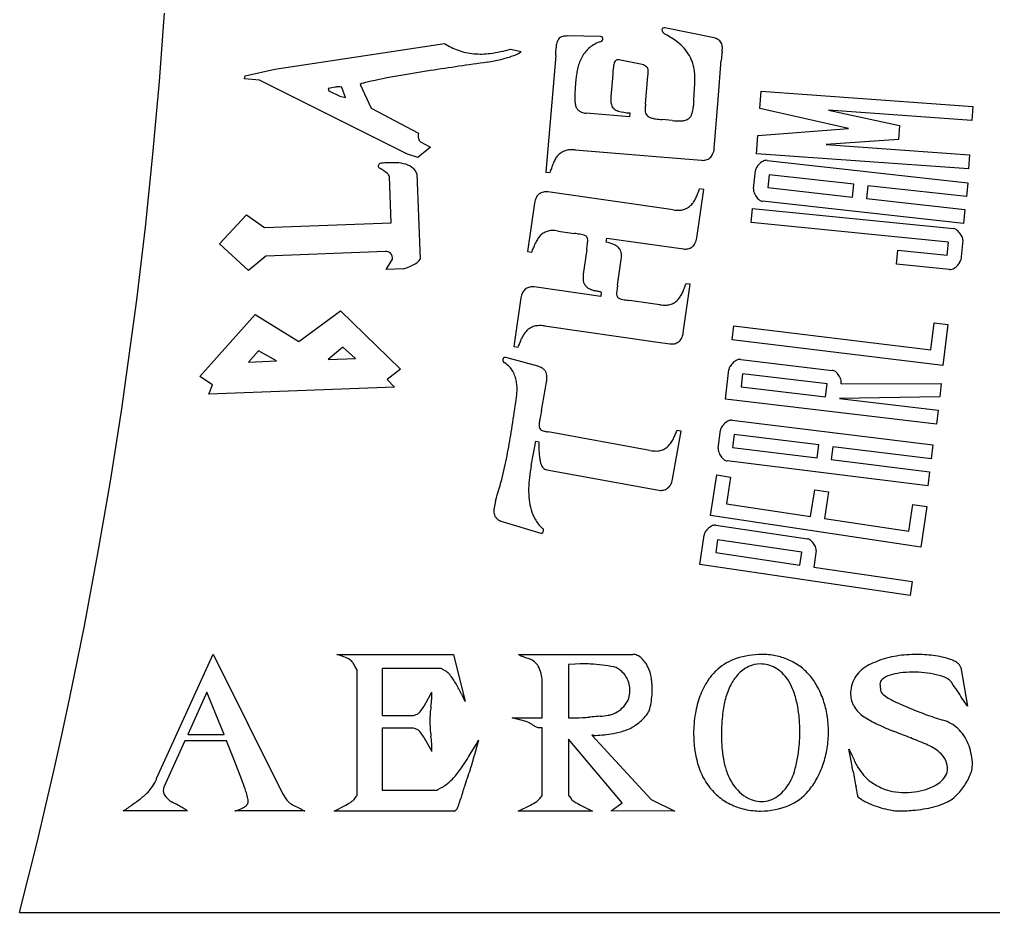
# Model space of a CAD drawing. Extents: x 7.4 to 31.4, y 13.7 to 28.6.
# Drawn here: x 7.425 to 12.187, y 13.698 to 18.062 of the extents above; entities that cross this region are included whole.
import ezdxf

# ---------------------------------------------------------------- set-up
doc = ezdxf.new("R2010")
doc.units = 0
doc.header["$MEASUREMENT"] = 0
doc.layers.add('APS_GEOMETRY', color=7, linetype='Continuous')

msp = doc.modelspace()

# ---------------------------------------------------------------- linework, layer by layer
at = {"layer": 'APS_GEOMETRY'}
for p, q in [((10.821653, 17.973241), (10.580744, 18.021342)), ((10.265313, 17.979392), (10.103464, 17.981913)), ((8.674457, 17.819072), (9.503906, 17.945818)), ((9.826243, 17.917932), (9.878588, 17.906147)), ((10.046791, 17.886719), (9.999295, 17.316766)), ((10.469617, 17.842954), (10.362827, 17.86282)), ((10.840308, 17.670718), (10.856443, 17.864332)), ((8.528438, 17.787324), (8.674457, 17.819072)), ((10.327835, 17.823088), (10.326599, 17.808265)), ((8.525197, 17.772929), (8.528438, 17.787324)), ((8.597925, 17.766179), (8.525197, 17.772929)), ((9.32286, 17.404284), (8.597925, 17.766179)), ((10.325314, 17.792836), (10.316238, 17.683928)), ((10.326599, 17.808265), (10.325314, 17.792836)), ((10.486357, 17.649037), (10.497853, 17.786987)), ((8.935065, 17.724649), (8.937582, 17.714457)), ((8.937582, 17.714457), (8.991267, 17.687246)), ((9.019402, 17.680912), (9.000842, 17.729777)), ((9.090946, 17.745239), (9.144454, 17.628695)), ((8.991267, 17.687246), (9.019402, 17.680912)), ((10.821653, 17.432229), (10.841518, 17.670617)), ((10.841518, 17.670617), (10.840308, 17.670718)), ((11.044334, 17.626529), (11.050465, 17.711495)), ((11.050465, 17.711495), (12.086473, 17.636739)), ((9.144454, 17.628695), (9.37545, 17.506566)), ((10.719425, 17.638449), (10.718896, 17.632096)), ((10.719803, 17.642987), (10.719425, 17.638449)), ((10.720182, 17.647524), (10.719803, 17.642987)), ((10.720509, 17.651457), (10.720182, 17.647524)), ((10.720862, 17.655693), (10.720509, 17.651457)), ((10.721316, 17.661138), (10.720862, 17.655693)), ((11.4776, 17.52879), (11.044334, 17.626529)), ((12.086473, 17.636739), (12.081531, 17.568253)), ((10.406793, 17.586213), (10.195027, 17.60386)), ((10.408407, 17.605575), (10.406793, 17.586213)), ((10.407197, 17.605675), (10.408407, 17.605575)), ((10.616139, 17.568768), (10.566525, 17.572902)), ((10.709429, 17.595264), (10.706694, 17.588028)), ((10.711383, 17.600432), (10.709429, 17.595264)), ((12.081531, 17.568253), (11.380482, 17.618839)), ((11.380482, 17.618839), (11.72679, 17.543783)), ((11.034857, 17.4952), (11.4776, 17.52879)), ((11.72679, 17.543783), (11.721938, 17.476542)), ((11.028451, 17.406421), (11.034857, 17.4952)), ((11.721938, 17.476542), (11.368351, 17.450717)), ((9.435132, 17.438818), (9.37352, 17.388066)), ((9.385881, 17.464343), (9.435132, 17.438818)), ((11.368351, 17.450717), (12.069401, 17.40015)), ((9.37352, 17.388066), (9.32286, 17.404284)), ((10.142388, 17.425473), (10.55745, 17.390884)), ((10.55745, 17.390884), (10.759535, 17.374044)), ((12.064459, 17.331664), (11.028451, 17.406421)), ((12.069401, 17.40015), (12.064459, 17.331664)), ((11.080424, 17.373943), (12.061886, 17.264773)), ((9.242371, 17.068283), (9.233938, 17.294148)), ((9.368302, 17.308561), (9.383893, 16.891012)), ((9.999295, 17.316766), (10.019867, 17.315052)), ((11.013542, 17.235671), (11.023341, 17.323767)), ((11.090204, 17.303768), (11.083165, 17.240488)), ((11.504627, 17.257671), (11.090204, 17.303768)), ((11.083165, 17.240488), (11.497588, 17.19439)), ((11.497588, 17.19439), (11.504627, 17.257671)), ((11.57287, 17.25008), (11.565831, 17.1868)), ((12.054295, 17.19653), (11.57287, 17.25008)), ((12.061886, 17.264773), (12.054295, 17.19653)), ((10.621434, 17.132025), (10.008372, 17.219606)), ((10.736834, 16.995332), (10.770664, 17.232142)), ((10.770664, 17.232142), (10.750228, 17.235061)), ((9.942945, 17.165169), (9.909115, 16.928359)), ((12.039666, 17.065006), (11.058203, 17.174177)), ((11.565831, 17.1868), (12.047257, 17.133249)), ((8.403223, 16.965808), (8.534843, 17.107638)), ((8.534843, 17.107638), (8.623754, 17.045185)), ((11.001667, 17.06961), (11.008471, 17.137936)), ((11.008471, 17.137936), (11.991126, 17.040074)), ((12.047257, 17.133249), (12.039666, 17.065006)), ((8.623754, 17.045185), (9.242371, 17.068283)), ((11.966929, 16.97348), (11.001667, 17.06961)), ((10.058345, 17.028475), (10.138884, 17.016969)), ((8.545003, 16.835527), (8.403223, 16.965808)), ((10.293437, 16.974038), (10.297559, 16.994301)), ((10.29464, 16.973866), (10.293437, 16.974038)), ((10.297559, 16.994301), (10.671406, 16.940895)), ((11.960619, 16.910123), (11.966929, 16.97348)), ((12.036987, 16.984068), (12.027214, 16.885927)), ((8.62896, 16.905778), (8.545003, 16.835527)), ((9.214065, 16.927625), (8.62896, 16.905778)), ((9.909115, 16.928359), (9.92955, 16.925439)), ((10.198817, 16.93849), (10.181472, 16.81708)), ((11.71281, 16.865799), (11.719614, 16.934125)), ((11.719614, 16.934125), (11.960619, 16.910123)), ((9.217293, 16.841166), (9.249003, 16.890673)), ((10.349248, 16.763673), (10.36728, 16.889892)), ((11.971207, 16.840065), (11.71281, 16.865799)), ((9.303752, 16.844394), (9.217293, 16.841166)), ((10.670548, 16.531328), (10.704378, 16.768138)), ((10.704378, 16.768138), (10.683942, 16.771058)), ((10.266648, 16.709236), (9.942086, 16.755602)), ((10.269568, 16.729672), (10.266648, 16.709236)), ((9.876659, 16.701165), (9.842829, 16.464355)), ((10.555148, 16.668022), (10.407292, 16.689144)), ((8.306332, 16.316794), (8.577535, 16.620888)), ((8.577535, 16.620888), (8.79123, 16.487924)), ((8.79123, 16.487924), (8.995034, 16.637819)), ((8.995034, 16.637819), (9.287539, 16.353431)), ((11.880298, 16.448168), (11.896256, 16.579537)), ((11.896256, 16.579537), (11.96442, 16.571256)), ((9.992058, 16.564471), (10.535399, 16.486851)), ((10.909059, 16.496986), (10.91734, 16.565149)), ((10.91734, 16.565149), (11.880298, 16.448168)), ((11.96442, 16.571256), (11.94018, 16.371724)), ((10.535399, 16.486851), (10.60512, 16.476891)), ((11.94018, 16.371724), (10.909059, 16.496986)), ((8.594245, 16.442984), (8.54531, 16.387464)), ((8.681985, 16.39391), (8.594245, 16.442984)), ((9.006332, 16.461055), (8.93409, 16.400638)), ((9.068134, 16.405643), (9.006332, 16.461055)), ((9.842829, 16.464355), (9.863264, 16.461436)), ((8.54531, 16.387464), (8.681985, 16.39391)), ((8.93409, 16.400638), (9.068134, 16.405643)), ((9.959223, 16.36804), (9.802717, 16.410072)), ((10.951243, 16.400961), (11.398745, 16.347479)), ((9.287539, 16.353431), (9.222319, 16.302672)), ((10.876567, 16.207457), (10.893752, 16.351253)), ((8.369569, 16.276873), (8.306332, 16.316794)), ((9.222319, 16.302672), (9.257951, 16.265076)), ((9.998648, 16.272627), (10.002015, 16.291145)), ((10.96045, 16.330708), (10.952894, 16.267488)), ((11.373243, 16.281374), (10.96045, 16.330708)), ((8.351139, 16.231217), (8.369569, 16.276873)), ((9.257951, 16.265076), (8.351139, 16.231217)), ((9.9766, 16.151365), (9.995064, 16.252915)), ((9.995064, 16.252915), (9.998648, 16.272627)), ((10.952894, 16.267488), (11.365687, 16.218153)), ((11.365687, 16.218153), (11.373243, 16.281374)), ((11.442459, 16.281903), (11.931779, 16.283754)), ((11.931779, 16.283754), (11.924017, 16.21881)), ((11.907929, 16.084195), (10.876567, 16.207457)), ((11.924017, 16.21881), (11.433859, 16.209456)), ((11.433859, 16.209456), (11.916077, 16.152374)), ((11.916077, 16.152374), (11.907929, 16.084195)), ((10.910172, 16.10402), (11.890257, 15.9831)), ((10.617719, 15.815112), (10.660511, 16.050468)), ((10.660511, 16.050468), (10.640201, 16.05416)), ((10.841639, 15.966559), (10.852492, 16.054531)), ((9.938275, 15.941424), (9.949231, 16.000833)), ((9.949231, 16.000833), (9.964762, 15.99801)), ((10.50759, 15.956086), (10.010595, 16.046449)), ((10.919111, 16.033733), (10.911315, 15.970541)), ((11.332952, 15.982674), (10.919111, 16.033733)), ((10.911315, 15.970541), (11.325156, 15.919483)), ((11.325156, 15.919483), (11.332952, 15.982674)), ((11.4011, 15.974266), (11.393303, 15.911075)), ((11.881849, 15.914953), (11.4011, 15.974266)), ((11.890257, 15.9831), (11.881849, 15.914953)), ((9.927129, 15.882667), (9.938275, 15.941424)), ((11.393303, 15.911075), (11.874053, 15.851761)), ((10.004078, 15.861271), (10.55125, 15.761785)), ((11.865645, 15.783614), (10.88556, 15.904534)), ((10.803998, 15.637461), (10.833855, 15.836229)), ((10.833855, 15.836229), (10.901757, 15.82603)), ((10.901757, 15.82603), (10.8821, 15.695164)), ((11.874053, 15.851761), (11.865645, 15.783614)), ((11.293218, 15.63341), (11.312875, 15.764277)), ((11.312875, 15.764277), (11.380778, 15.754077)), ((11.380778, 15.754077), (11.36112, 15.623211)), ((9.748575, 15.691433), (9.745589, 15.675006)), ((9.751888, 15.709653), (9.748575, 15.691433)), ((10.8821, 15.695164), (11.293218, 15.63341)), ((11.773473, 15.561272), (11.793131, 15.692139)), ((11.793131, 15.692139), (11.861033, 15.681939)), ((11.861033, 15.681939), (11.831176, 15.48317)), ((11.831176, 15.48317), (10.803998, 15.637461)), ((11.36112, 15.623211), (11.773473, 15.561272)), ((9.789901, 15.606474), (9.973776, 15.552061)), ((10.830168, 15.590225), (11.27705, 15.524421)), ((10.751365, 15.398662), (10.772463, 15.541936)), ((10.838576, 15.519582), (10.8293, 15.456591)), ((11.249871, 15.459018), (10.838576, 15.519582)), ((10.8293, 15.456591), (11.240595, 15.396027)), ((11.240595, 15.396027), (11.249871, 15.459018)), ((11.320349, 15.466307), (11.308527, 15.386024)), ((11.778986, 15.247344), (10.751365, 15.398662)), ((11.308527, 15.386024), (11.788989, 15.315276)), ((11.788989, 15.315276), (11.778986, 15.247344)), ((8.095497, 14.352408), (8.37186, 14.959662)), ((8.37186, 14.959662), (8.711595, 14.279834)), ((8.984744, 14.956371), (8.976197, 14.959334)), ((8.976197, 14.959334), (9.546949, 14.959214)), ((9.010386, 14.947479), (8.984744, 14.956371)), ((9.546949, 14.959214), (9.604449, 14.728329)), ((9.864531, 14.957914), (9.864193, 14.95929)), ((9.864193, 14.95929), (10.423435, 14.959172)), ((9.873671, 14.953787), (9.864531, 14.957914)), ((10.109951, 14.909813), (10.109896, 14.64915)), ((10.141773, 14.911838), (10.109951, 14.909813)), ((10.166824, 14.912848), (10.141773, 14.911838)), ((10.174271, 14.913185), (10.166824, 14.912848)), ((9.074269, 14.886023), (9.069955, 14.893641)), ((9.075707, 14.883484), (9.074269, 14.886023)), ((9.075578, 14.270079), (9.075707, 14.883484)), ((9.198932, 14.890906), (9.198883, 14.660709)), ((9.486677, 14.890845), (9.198932, 14.890906)), ((9.492347, 14.887459), (9.486677, 14.890845)), ((9.509355, 14.877299), (9.492347, 14.887459)), ((12.026891, 14.894572), (12.059349, 14.705669)), ((9.98058, 14.649177), (9.980618, 14.827918)), ((8.341354, 14.774835), (8.247878, 14.567678)), ((8.426619, 14.56764), (8.341354, 14.774835)), ((9.413859, 14.724307), (9.434941, 14.762386)), ((9.434941, 14.762386), (9.441968, 14.775079)), ((9.602334, 14.732984), (9.59599, 14.746949)), ((9.604449, 14.728329), (9.602334, 14.732984)), ((12.053089, 14.715318), (12.034307, 14.744266)), ((12.059349, 14.705669), (12.053089, 14.715318)), ((9.198883, 14.660709), (9.342417, 14.660679)), ((9.342417, 14.660679), (9.343602, 14.660594)), ((9.343602, 14.660594), (9.347157, 14.66034)), ((9.902039, 14.63159), (9.834338, 14.649208)), ((9.834338, 14.649208), (9.98058, 14.649177)), ((9.198868, 14.586911), (9.198806, 14.29578)), ((9.19887, 14.599098), (9.198868, 14.586911)), ((9.342404, 14.599068), (9.19887, 14.599098)), ((9.343589, 14.599067), (9.342404, 14.599068)), ((9.347144, 14.599067), (9.343589, 14.599067)), ((9.98057, 14.599752), (9.964997, 14.599756)), ((9.980526, 14.391222), (9.98057, 14.599752)), ((8.234331, 14.537213), (8.131372, 14.310424)), ((8.438122, 14.53717), (8.234331, 14.537213)), ((8.247878, 14.567678), (8.426619, 14.56764)), ((8.476524, 14.438821), (8.438122, 14.53717)), ((9.434885, 14.497237), (9.413819, 14.535072)), ((9.657807, 14.519363), (9.670083, 14.539418)), ((9.670083, 14.539418), (9.665171, 14.521647)), ((10.109874, 14.544884), (10.109842, 14.391194)), ((10.371149, 14.234064), (10.109874, 14.544884)), ((10.222945, 14.563818), (10.51401, 14.250283)), ((9.441906, 14.484626), (9.434885, 14.497237)), ((9.62098, 14.459199), (9.657807, 14.519363)), ((9.665171, 14.521647), (9.650434, 14.468333)), ((11.48195, 14.487189), (11.480429, 14.495229)), ((11.480429, 14.495229), (11.482713, 14.490997)), ((11.486515, 14.463068), (11.48195, 14.487189)), ((11.482713, 14.490997), (11.489565, 14.478301)), ((8.51188, 14.346904), (8.476524, 14.438821)), ((9.980522, 14.374295), (9.980526, 14.391222)), ((10.109842, 14.391194), (10.109838, 14.374268)), ((8.091432, 14.340561), (8.094481, 14.349446)), ((8.094481, 14.349446), (8.095497, 14.352408)), ((9.980505, 14.295758), (9.980522, 14.374295)), ((10.109838, 14.374268), (10.109822, 14.295731)), ((9.198806, 14.29578), (9.465563, 14.295724)), ((9.465563, 14.295724), (9.471319, 14.29877)), ((9.471319, 14.29877), (9.488585, 14.307906)), ((9.9805, 14.27003), (9.980505, 14.295758)), ((10.109822, 14.295731), (10.109816, 14.270003)), ((8.711595, 14.279834), (8.714979, 14.274163)), ((8.714979, 14.274163), (8.725131, 14.25715)), ((9.064065, 14.254509), (9.0727, 14.266186)), ((9.0727, 14.266186), (9.075578, 14.270079)), ((10.109816, 14.270003), (10.112777, 14.266109)), ((10.112777, 14.266109), (10.121661, 14.254428)), ((10.51401, 14.250283), (10.629096, 14.193387)), ((8.246445, 14.193947), (7.932972, 14.194013)), ((8.819905, 14.193826), (8.477996, 14.193898)), ((8.766424, 14.22092), (8.787495, 14.210082)), ((8.787495, 14.210082), (8.803319, 14.201955)), ((8.963849, 14.193596), (9.020727, 14.222697)), ((9.552204, 14.193472), (8.963849, 14.193596)), ((9.862678, 14.193548), (9.922941, 14.222649)), ((9.980484, 14.193524), (9.862678, 14.193548)), ((10.1098, 14.193496), (9.980484, 14.193524)), ((10.226929, 14.193472), (10.1098, 14.193496)), ((10.167355, 14.222597), (10.226929, 14.193472)), ((10.318331, 14.194129), (10.371149, 14.234064)), ((10.629096, 14.193387), (10.318331, 14.194129)), ((7.425289, 13.697614), (31.444559, 13.697614))]:
    msp.add_line(p, q, dxfattribs=at)
for centre, radius, start, end in [((-15.812611, 19.697614), 24, 345.522488, 12.895604), ((10.581753, 18.012298), 0.01574, 178.098764, 217.746805), ((10.574501, 18.012539), 0.008484, 120.060847, 178.098764), ((10.612718, 18.036272), 0.054901, 217.746805, 238.671307), ((10.57729, 18.00772), 0.014053, 75.774036, 120.060847), ((10.122733, 17.929213), 0.073528, 159.98124, 170.662437), ((10.093481, 17.939871), 0.042394, 141.925727, 159.98124), ((10.089398, 17.943069), 0.037208, 122.641715, 141.925727), ((10.08863, 17.944269), 0.035783, 102.412262, 122.641715), ((10.105997, 17.865357), 0.116584, 91.245364, 102.412262), ((10.323266, 17.779972), 0.182975, 109.198847, 120.272554), ((10.261008, 17.968071), 0.015443, 277.765166, 314.050433), ((10.264115, 17.965014), 0.014427, 41.633539, 85.236358), ((10.258573, 17.970589), 0.018946, 314.050433, 346.705593), ((10.267906, 17.968384), 0.009356, 346.705593, 41.633539), ((10.340764, 17.550942), 0.50147, 53.263791, 60.961917), ((10.504201, 17.769921), 0.228223, 41.842361, 53.263791), ((10.765386, 17.834795), 0.149443, 60.152764, 67.882334), ((10.815576, 17.922265), 0.048596, 46.57655, 60.152764), ((10.824349, 17.931534), 0.035833, 28.511246, 46.57655), ((9.661609, 18.169446), 0.273642, 234.80832, 250.391094), ((9.673397, 18.202533), 0.308766, 250.391094, 265.055617), ((9.648613, 18.503603), 0.612015, 277.308564, 286.872202), ((9.829742, 17.961646), 0.073932, 295.239859, 311.351331), ((9.409108, 17.939859), 0.639893, 355.236358, 357.083969), ((9.6126, 17.929494), 0.436137, 357.083969, 359.321975), ((10.160455, 17.92301), 0.111756, 170.662437, 179.321975), ((10.33073, 17.790296), 0.179173, 133.506846, 143.040624), ((10.295693, 17.827209), 0.128279, 120.272554, 133.506846), ((10.510294, 17.775377), 0.220044, 30.060847, 41.842361), ((10.818485, 17.928348), 0.042508, 11.935603, 28.511246), ((11.718788, 17.805844), 0.864129, 173.261424, 174.429429), ((10.795331, 17.923454), 0.066173, 1.0627, 11.935603), ((10.733162, 17.922301), 0.128353, 353.261424, 1.0627), ((9.678968, 18.266927), 0.3734, 265.055617, 277.308564), ((9.458759, 19.238774), 1.408167, 280.363149, 283.147789), ((9.649146, 18.423716), 0.571168, 283.147789, 287.520763), ((9.724624, 18.184632), 0.320453, 287.520763, 295.239859), ((10.368431, 17.773894), 0.219992, 152.987335, 160.461808), ((10.319117, 17.799035), 0.164639, 143.040624, 152.987335), ((10.366057, 17.837812), 0.035279, 145.254719, 162.707551), ((10.352516, 17.847204), 0.018799, 121.263732, 145.254719), ((10.349744, 17.85177), 0.013458, 88.704588, 121.263732), ((10.349144, 17.825267), 0.039968, 69.98124, 88.704588), ((10.548432, 17.79745), 0.17598, 16.880793, 30.060847), ((12.660649, 17.713982), 1.81046, 174.429429, 175.236358), ((10.607768, 10.171868), 7.730288, 98.72602, 99.894207), ((13.138105, -6.313885), 24.409097, 98.06862, 98.72602), ((10.612935, 17.721946), 0.469941, 167.961353, 171.464075), ((10.367049, 17.774384), 0.218526, 160.461808, 167.961353), ((10.480202, 17.810391), 0.152895, 169.796026, 175.236358), ((10.418408, 17.821514), 0.090109, 162.707551, 169.796026), ((10.426915, 17.743317), 0.108402, 53.230975, 66.801409), ((10.48301, 17.818384), 0.014691, 15.792404, 53.230975), ((10.458573, 17.811473), 0.040087, 1.142499, 15.792404), ((10.253182, 17.807377), 0.245519, 355.236358, 1.142499), ((10.488132, 17.779151), 0.238995, 7.10409, 16.880793), ((9.864071, 14.435606), 3.402177, 99.894207, 102.542093), ((12.643867, 17.556976), 2.507418, 175.236358, 176.20738), ((10.548909, 17.731556), 0.405198, 171.464075, 175.236358), ((10.433684, 17.772365), 0.293864, 358.289241, 7.10409), ((9.188899, 17.809544), 1.539204, 356.592218, 358.289241), ((9.102707, 16.961878), 0.780976, 99.845098, 102.395442), ((8.999111, 17.558835), 0.175096, 94.457399, 99.845098), ((8.988972, 17.688896), 0.044641, 76.702341, 94.457399), ((8.998745, 17.730249), 0.002149, 347.311848, 76.702341), ((9.164327, 17.581011), 0.179877, 102.542093, 114.076229), ((11.320304, 17.644716), 1.18095, 176.20738, 177.622302), ((8.318462, 17.861376), 2.411183, 355.236358, 356.592218), ((10.435019, 17.681475), 0.294901, 177.622302, 183.263596), ((10.418166, 17.672316), 0.102587, 173.500654, 194.415366), ((10.265325, 17.671799), 0.124932, 183.263596, 191.935603), ((10.200549, 17.658106), 0.058724, 191.935603, 209.798883), ((10.186058, 17.649808), 0.042025, 209.798883, 230.949481), ((10.358411, 17.656956), 0.04089, 194.415366, 227.831002), ((10.366691, 17.666098), 0.053224, 227.831002, 254.616703), ((10.631346, 17.618685), 0.147615, 175.236358, 180.430787), ((10.757006, 17.608213), 0.273711, 171.422283, 175.236358), ((10.194439, 17.697928), 0.528725, 350.472717, 352.056528), ((10.588155, 17.642991), 0.131194, 352.056528, 355.236358), ((10.190335, 17.65508), 0.048814, 230.949481, 249.417164), ((10.208701, 17.703987), 0.101056, 249.417164, 262.223571), ((10.423797, 17.873657), 0.268496, 254.616703, 266.455234), ((10.523067, 17.61787), 0.039333, 180.430787, 199.198847), ((10.515553, 17.615254), 0.031377, 199.198847, 220.236358), ((10.517014, 17.61649), 0.033291, 220.236358, 240.292453), ((10.538074, 17.6534), 0.075786, 240.292453, 253.546989), ((10.555083, 17.710996), 0.135841, 253.546989, 261.101687), ((10.604149, 18.024382), 0.453045, 261.101687, 265.236358), ((10.660455, 17.629702), 0.062777, 285.372662, 302.50276), ((10.666845, 17.619673), 0.050885, 302.50276, 321.546291), ((10.779106, 17.574829), 0.0724, 155.796323, 159.290962), ((10.857675, 17.539513), 0.158542, 153.434949, 155.796323), ((10.655837, 17.922668), 0.35612, 263.599781, 270.379123), ((10.657709, 17.639691), 0.073137, 270.379123, 285.372662), ((9.430459, 17.494181), 0.056386, 167.311848, 193.876899), ((9.405841, 17.488099), 0.031028, 193.876899, 229.961972), ((10.735101, 17.439442), 0.086852, 335.489522, 355.236358), ((10.136421, 17.327177), 0.106134, 141.076664, 152.037768), ((10.116458, 17.343298), 0.080475, 126.732827, 141.076664), ((10.127904, 17.327961), 0.099613, 113.846818, 126.732827), ((10.117717, 17.351008), 0.074414, 96.67004, 113.846818), ((10.128499, 17.258805), 0.167245, 85.236358, 96.67004), ((10.764206, 17.433065), 0.059252, 286.737793, 308.115262), ((10.772626, 17.422332), 0.04561, 308.115262, 335.489522), ((9.194989, 17.344562), 0.015844, 146.228605, 197.560489), ((9.044943, 17.096964), 0.277794, 49.828098, 60.937813), ((9.193769, 17.345378), 0.014376, 92.138328, 146.228605), ((9.245945, 16.825666), 0.536673, 87.507162, 95.636773), ((9.261166, 17.175273), 0.186735, 73.703379, 87.507162), ((9.284905, 17.256473), 0.102136, 49.991239, 73.703379), ((9.313367, 17.290382), 0.057865, 18.310487, 49.991239), ((9.080919, 17.662151), 1.00105, 339.712247, 341.010394), ((9.15348, 17.637181), 0.924312, 341.010394, 342.361357), ((10.14832, 17.32086), 0.119606, 152.037768, 162.361357), ((10.7644, 17.43242), 0.058579, 265.236358, 286.737793), ((11.061936, 17.319474), 0.038833, 149.062822, 173.652939), ((11.102296, 17.295283), 0.085888, 132.598125, 149.062822), ((11.092324, 17.306128), 0.071155, 113.060128, 132.598125), ((11.076908, 17.34234), 0.031798, 83.652939, 113.060128), ((9.204105, 17.285495), 0.031062, 16.174571, 49.828098), ((10.028924, 17.152886), 0.086852, 152.123061, 171.869898), ((9.992468, 17.172169), 0.04561, 124.748801, 152.123061), ((10.000244, 17.160961), 0.059252, 103.371332, 124.748801), ((10.000088, 17.161616), 0.058579, 81.869898, 103.371332), ((10.613421, 17.243882), 0.130469, 327.907409, 337.449125), ((9.519014, 17.698339), 1.315483, 337.449125, 338.40469), ((9.468437, 17.71836), 1.369879, 338.40469, 339.34109), ((11.052137, 17.231378), 0.038833, 173.652939, 198.243056), ((11.096826, 17.246108), 0.085888, 198.243056, 214.707753), ((11.084715, 17.237719), 0.071155, 214.707753, 234.24575), ((10.641273, 17.227283), 0.098875, 291.227651, 303.919119), ((10.649686, 17.214771), 0.083798, 303.919119, 317.710203), ((10.627143, 17.235277), 0.114272, 317.710203, 327.907409), ((11.061718, 17.20578), 0.031798, 234.24575, 263.652939), ((10.646185, 17.305285), 0.175019, 261.869898, 273.17983), ((10.652062, 17.199507), 0.069078, 273.17983, 291.227651), ((10.059882, 16.924226), 0.120337, 138.638187, 148.565007), ((10.027497, 16.952739), 0.077189, 123.366366, 138.638187), ((10.033827, 16.943127), 0.088698, 109.125226, 123.366366), ((10.028407, 16.958756), 0.072156, 91.652305, 109.125226), ((10.030791, 16.876118), 0.154828, 79.748801, 91.652305), ((10.012348, 16.131214), 0.894748, 80.160084, 81.869898), ((10.123184, 16.770232), 0.246188, 76.900157, 80.160084), ((10.166791, 16.957624), 0.05379, 62.429863, 76.900157), ((10.181609, 16.986004), 0.021775, 39.596209, 62.429863), ((11.988329, 17.011992), 0.028221, 55.626593, 84.31274), ((11.955691, 16.964278), 0.086031, 39.31274, 55.626593), ((11.955691, 16.964278), 0.086031, 22.998888, 39.31274), ((8.345786, 17.619491), 1.729165, 337.087172, 337.833654), ((10.074944, 16.91502), 0.13799, 148.565007, 157.833654), ((10.184285, 16.988218), 0.018301, 12.794399, 39.596209), ((9.365916, 17.057476), 0.841356, 351.869898, 353.605602), ((9.927252, 16.994568), 0.276507, 353.605602, 356.633539), ((10.153613, 16.981252), 0.049754, 356.633539, 12.794399), ((10.268102, 16.822126), 0.154043, 65.998719, 80.079987), ((10.298014, 16.889305), 0.080505, 46.475102, 65.998719), ((10.68731, 16.988331), 0.04561, 304.748801, 332.123061), ((10.650855, 17.007614), 0.086852, 332.123061, 351.869898), ((12.008905, 16.986865), 0.028221, 354.31274, 22.998888), ((9.218861, 16.900775), 0.027275, 43.39534, 100.127655), ((9.210994, 16.893337), 0.038102, 355.991702, 43.39534), ((8.323808, 17.628781), 1.753025, 336.345787, 337.087172), ((10.322594, 16.915184), 0.044814, 13.453867, 46.475102), ((10.280389, 16.905088), 0.088209, 350.079987, 13.453867), ((10.679691, 16.998885), 0.058579, 261.869898, 283.371332), ((10.679535, 16.99954), 0.059252, 283.371332, 304.748801), ((9.239877, 17.075543), 0.239812, 285.447507, 300.186434), ((9.326455, 16.926705), 0.067625, 300.186434, 328.141869), ((11.952979, 16.918331), 0.082269, 308.271114, 324.294373), ((12.006451, 16.879899), 0.016418, 324.294373, 0.652932), ((12.009703, 16.896163), 0.020779, 309.31274, 323.348984), ((12.022881, 16.886358), 0.004354, 323.348984, 354.31274), ((10.301452, 16.79994), 0.121198, 171.869898, 184.744899), ((11.973806, 16.866163), 0.026227, 264.31274, 292.681786), ((11.950904, 16.920961), 0.085619, 292.681786, 308.271114), ((10.227196, 16.793777), 0.046686, 184.744899, 205.559965), ((10.243433, 16.801542), 0.064685, 205.559965, 220.683972), ((11.83975, 16.550745), 1.505634, 171.869898, 172.793943), ((9.40215, 17.254356), 1.369879, 338.40469, 339.34109), ((9.962638, 16.688882), 0.086852, 152.123061, 171.869898), ((9.926182, 16.708166), 0.04561, 124.748801, 152.123061), ((9.933958, 16.696957), 0.059252, 103.371332, 124.748801), ((9.933802, 16.697612), 0.058579, 81.869898, 103.371332), ((10.23533, 16.794577), 0.054, 220.683972, 237.246333), ((10.251434, 16.819609), 0.083765, 237.246333, 248.0883), ((10.258132, 16.836261), 0.101713, 248.0883, 257.924711), ((9.250446, 12.125916), 4.715213, 77.710255, 77.924711), ((9.446428, 13.025542), 3.794488, 77.471192, 77.710255), ((10.386586, 16.722253), 0.042256, 174.47246, 191.853004), ((10.798731, 16.682368), 0.456327, 172.793943, 174.47246), ((10.547135, 16.779879), 0.130469, 327.907409, 337.449125), ((9.452728, 17.234336), 1.315483, 337.449125, 338.40469), ((10.365357, 16.717797), 0.020565, 191.853004, 216.869898), ((10.364998, 16.717528), 0.020116, 216.869898, 242.429863), ((10.376661, 16.739866), 0.045316, 242.429863, 259.380345), ((10.460069, 17.184707), 0.497909, 259.380345, 260.988494), ((10.641686, 18.329906), 1.657419, 260.988494, 261.869898), ((10.579899, 16.841282), 0.175019, 261.869898, 273.17983), ((10.585776, 16.735504), 0.069078, 273.17983, 291.227651), ((10.574987, 16.763279), 0.098875, 291.227651, 303.919119), ((10.5834, 16.750768), 0.083798, 303.919119, 317.710203), ((10.560857, 16.771274), 0.114272, 317.710203, 327.907409), ((9.980329, 16.466696), 0.106134, 137.710203, 148.671307), ((9.961348, 16.483962), 0.080475, 123.366366, 137.710203), ((9.971873, 16.467978), 0.099613, 110.480357, 123.366366), ((9.963057, 16.491584), 0.074414, 93.303579, 110.480357), ((9.968406, 16.398907), 0.167245, 81.869898, 93.303579), ((10.584568, 16.543611), 0.086852, 332.123061, 351.869898), ((8.946319, 16.863073), 1.00105, 336.345787, 337.643934), ((9.017289, 16.833885), 0.924312, 337.643934, 338.994896), ((9.991837, 16.459691), 0.119606, 148.671307, 158.994896), ((10.613404, 16.534881), 0.058579, 261.869898, 283.371332), ((10.613249, 16.535536), 0.059252, 283.371332, 304.748801), ((10.621024, 16.524327), 0.04561, 304.748801, 332.123061), ((9.806937, 16.399819), 0.018946, 178.225919, 210.881079), ((9.797352, 16.400116), 0.009356, 123.297973, 178.225919), ((9.803931, 16.398022), 0.015443, 210.881079, 247.166346), ((9.800136, 16.395877), 0.014427, 79.695154, 123.297973), ((9.723194, 16.272151), 0.134349, 43.441316, 56.196588), ((10.972472, 16.322125), 0.085888, 132.129874, 148.59457), ((10.96259, 16.333051), 0.071155, 112.591877, 132.129874), ((10.94747, 16.369388), 0.031798, 83.184688, 112.591877), ((9.740862, 16.288884), 0.110015, 29.339328, 43.441316), ((9.694206, 16.262659), 0.163537, 19.763736, 29.339328), ((9.918936, 16.249939), 0.124784, 60.102872, 71.164388), ((9.959239, 16.320037), 0.043925, 41.40499, 60.102872), ((9.956862, 16.317941), 0.047094, 24.075498, 41.40499), ((9.957463, 16.31821), 0.046436, 6.622667, 24.075498), ((10.932311, 16.346644), 0.038833, 148.59457, 173.184688), ((11.394811, 16.314557), 0.033156, 53.116105, 83.184688), ((11.372997, 16.285486), 0.069501, 32.474094, 53.116105), ((9.706209, 16.266972), 0.150782, 9.790385, 19.763736), ((9.637496, 16.255115), 0.22051, 2.935673, 9.790385), ((9.866479, 16.315788), 0.137758, 349.695154, 357.218974), ((9.915922, 16.313386), 0.088257, 357.218974, 6.622667), ((11.361833, 16.278381), 0.082734, 14.829123, 32.474094), ((11.403061, 16.289297), 0.040085, 349.370613, 14.829123), ((9.344619, 16.273927), 0.514035, 353.184478, 356.178227), ((9.631119, 16.254788), 0.226896, 356.178227, 2.935673), ((9.479274, 16.257833), 0.378421, 349.695154, 353.184478), ((2.434171, 17.256858), 7.493732, 350.812978, 351.81625), ((13.273885, 15.551859), 3.351342, 169.695154, 170.317909), ((10.087197, 16.078336), 0.121329, 171.485064, 180.535459), ((10.910819, 15.955025), 0.954131, 170.317909, 171.485064), ((10.92126, 16.036067), 0.071155, 112.373725, 131.911722), ((10.906279, 16.072461), 0.031798, 82.966535, 112.373725), ((3.872634, 17.024212), 6.036577, 349.695154, 350.812978), ((9.999522, 16.077516), 0.03365, 180.535459, 197.76764), ((9.986666, 16.073397), 0.02015, 197.76764, 225), ((9.98897, 16.0757), 0.023408, 225, 250.232831), ((10.016575, 16.152515), 0.105033, 250.232831, 256.261523), ((10.06848, 16.364819), 0.323589, 256.261523, 259.695154), ((9.377672, 16.585751), 1.369879, 336.229945, 337.166346), ((10.891033, 16.049776), 0.038833, 148.376418, 172.966535), ((10.931101, 16.025103), 0.085888, 131.911722, 148.376418), ((10.503827, 16.068167), 0.130469, 325.732665, 335.27438), ((9.427454, 16.563826), 1.315483, 335.27438, 336.229945), ((10.84784, 15.980398), 0.883253, 178.857501, 181.328788), ((10.349904, 15.968848), 0.385184, 181.328788, 185.071405), ((10.538898, 16.128282), 0.175019, 259.695154, 271.005086), ((10.540756, 16.022357), 0.069078, 271.005086, 289.052907), ((10.531029, 16.050522), 0.098875, 289.052907, 301.744374), ((10.538962, 16.037701), 0.083798, 301.744374, 315.535459), ((10.517213, 16.059047), 0.114272, 315.535459, 325.732665), ((10.88018, 15.961804), 0.038833, 172.966535, 197.556653), ((8.164488, 16.243875), 1.67436, 345.670925, 349.695154), ((10.292697, 15.963771), 0.327753, 185.071405, 189.462322), ((10.10438, 15.932385), 0.136838, 189.462322, 196.260205), ((10.925042, 15.975998), 0.085888, 197.556653, 214.021349), ((10.912832, 15.967755), 0.071155, 214.021349, 233.559346), ((10.889454, 15.936093), 0.031798, 233.559346, 262.966535), ((10.659442, 15.741785), 0.745741, 169.110523, 173.671885), ((10.04689, 15.915617), 0.076952, 196.260205, 208.148863), ((10.009253, 15.89548), 0.034266, 208.148863, 226.005086), ((10.010582, 15.896856), 0.036179, 226.005086, 242.836755), ((10.01053, 15.896755), 0.036066, 242.836755, 259.695154), ((7.958886, 16.296394), 1.886564, 341.87986, 345.670925), ((10.544433, 15.754539), 0.630028, 173.671885, 178.634719), ((10.527857, 15.83145), 0.091335, 330.826154, 349.695154), ((10.302751, 15.760299), 0.388276, 178.634719, 186.650467), ((10.561188, 15.816443), 0.055554, 259.695154, 282.2524), ((10.561069, 15.816991), 0.056115, 282.2524, 304.695154), ((10.565676, 15.810337), 0.048022, 304.695154, 330.826154), ((10.245644, 15.753641), 0.330783, 186.650467, 195.336159), ((9.834751, 15.658795), 0.090624, 169.695154, 179.56096), ((9.806117, 15.659014), 0.061989, 179.56096, 191.496563), ((9.786114, 15.654946), 0.041577, 191.496563, 208.98456), ((9.791412, 15.657881), 0.047634, 208.98456, 225.314809), ((9.792599, 15.659081), 0.049322, 225.314809, 241.260205), ((10.111126, 15.716749), 0.191298, 195.336159, 210.149818), ((10.146887, 15.737521), 0.232653, 210.149818, 223.575813), ((9.835948, 15.738128), 0.139474, 241.260205, 250.722527), ((9.974949, 15.566354), 0.011315, 30.510237, 72.570137), ((9.968456, 15.562528), 0.018851, 358.225919, 30.510237), ((10.851004, 15.51164), 0.086028, 131.568695, 147.790492), ((10.838911, 15.525275), 0.067803, 111.425177, 131.568695), ((10.825599, 15.5592), 0.031359, 81.623328, 111.425177), ((9.975976, 15.564157), 0.012295, 259.695154, 306.163954), ((9.977368, 15.562252), 0.009935, 306.163954, 358.225919), ((10.8122, 15.536085), 0.040166, 147.790492, 171.623328), ((11.272919, 15.496368), 0.028356, 52.99398, 81.623328), ((11.238128, 15.450209), 0.086157, 36.685002, 52.99398), ((11.238204, 15.450265), 0.086063, 20.361447, 36.685002), ((11.292484, 15.47041), 0.028165, 351.623328, 20.361447), ((10.045082, 15.375469), 0.45519, 247.878477, 249.717821), ((10.423423, 14.904199), 0.054972, 65.943702, 89.987926), ((10.416435, 14.888546), 0.072114, 44.987926, 65.943702), ((11.054107, 14.569002), 0.390095, 89.987926, 108.584879), ((11.054117, 14.615505), 0.343592, 78.735693, 89.987926), ((11.058482, 14.63742), 0.321246, 67.097374, 78.735693), ((11.795666, 14.453999), 0.503978, 95.199807, 106.481388), ((11.812902, 14.264601), 0.694159, 86.958676, 95.199807), ((11.821998, 14.435795), 0.522724, 77.459118, 86.958676), ((8.958086, 14.796659), 0.159631, 58.25857, 70.874952), ((9.020692, 14.897863), 0.040628, 33.099268, 58.25857), ((5.666374, 12.944467), 3.922227, 29.969565, 30.244363), ((10.693329, 17.129584), 2.325255, 249.717821, 250.531604), ((9.891726, 14.861952), 0.07989, 29.656336, 70.531604), ((10.174121, 14.19806), 0.715125, 86.519696, 89.987926), ((10.140967, 13.652926), 1.261266, 83.908337, 86.519696), ((10.22407, 14.431611), 0.47816, 77.085513, 83.908337), ((10.339934, 14.812077), 0.180281, 36.241763, 44.987926), ((10.383064, 14.843692), 0.126805, 25.808918, 36.241763), ((11.015636, 14.683416), 0.269386, 108.584879, 131.008543), ((11.047381, 14.776951), 0.135431, 89.987926, 115.273631), ((11.047378, 14.766227), 0.146155, 60.49297, 89.987926), ((11.064688, 14.659317), 0.298674, 54.027409, 66.559233), ((11.77468, 14.524931), 0.430008, 106.481388, 118.698233), ((11.849806, 14.560809), 0.394654, 71.154173, 77.459118), ((11.931624, 14.800519), 0.141366, 60.610026, 71.154173), ((11.96427, 14.858479), 0.074845, 41.642135, 60.610026), ((11.998985, 14.889346), 0.028391, 10.607581, 41.642135), ((7.755894, 14.149372), 1.510196, 29.526708, 29.969565), ((9.471813, 14.814446), 0.073211, 38.987876, 59.150094), ((9.265731, 14.647636), 0.338344, 29.647035, 38.987876), ((9.832007, 14.827949), 0.148611, 359.987926, 29.656336), ((10.314542, 14.826174), 0.073356, 59.6088, 77.085513), ((10.289734, 14.789026), 0.117979, 28.097342, 58.343267), ((10.303448, 14.807762), 0.214134, 11.80107, 25.189049), ((11.020591, 14.68), 0.275219, 131.320138, 146.571344), ((11.119558, 14.698847), 0.243663, 138.509379, 152.898443), ((11.060149, 14.749906), 0.165339, 115.273631, 138.124284), ((11.027157, 14.730497), 0.18721, 34.496449, 60.49297), ((11.073326, 14.671219), 0.283968, 41.173851, 54.027409), ((11.068583, 14.664038), 0.292274, 29.015794, 41.621465), ((11.640967, 14.769181), 0.151553, 118.698233, 150.287994), ((11.709042, 14.763386), 0.098693, 106.355771, 132.300926), ((11.773528, 14.543655), 0.327691, 97.594224, 106.355771), ((11.792803, 14.399081), 0.473544, 90.308011, 97.594224), ((11.793151, 14.334497), 0.538129, 83.884116, 90.308011), ((11.798013, 14.379878), 0.492489, 77.168832, 83.884116), ((11.855955, 14.63427), 0.231581, 63.31832, 77.168832), ((7.369248, 13.585307), 2.512088, 28.016009, 29.308402), ((10.273694, 14.780463), 0.136162, 359.987926, 28.097342), ((10.244108, 14.795364), 0.274756, 359.987926, 11.80107), ((11.105729, 14.6238), 0.377233, 146.571344, 159.587716), ((11.206011, 14.654604), 0.340779, 152.898443, 165.056509), ((10.965066, 14.694589), 0.25878, 21.913486, 33.262814), ((11.64652, 14.766012), 0.157946, 150.287994, 181.215505), ((11.726139, 14.81339), 0.093985, 179.987926, 185.755815), ((11.664176, 14.812692), 0.032029, 132.300926, 178.714896), ((11.933169, 14.787915), 0.059625, 35.825579, 63.31832), ((9.376361, 13.013269), 3.171952, 33.905356, 34.783952), ((8.96313, 14.77518), 0.478838, 355.863159, 359.987926), ((9.298524, 14.611813), 0.326723, 24.431881, 28.016009), ((10.300427, 14.780457), 0.109429, 321.7415, 359.987926), ((9.881863, 14.812159), 0.637659, 351.857823, 355.508465), ((10.09527, 14.795395), 0.423594, 355.508465, 359.987926), ((10.814082, 14.633852), 0.421522, 13.026582, 21.913486), ((10.951791, 14.599256), 0.42583, 18.578993, 29.015794), ((11.606051, 14.764986), 0.117465, 181.133689, 211.345011), ((12.247135, 14.865905), 0.61762, 185.755815, 188.005019), ((11.652868, 14.782333), 0.017506, 188.005019, 224.905722), ((11.74001, 14.869189), 0.140542, 224.905722, 237.732002), ((9.653815, 13.199747), 2.837654, 32.976447, 33.905356), ((9.098041, 14.899146), 0.360985, 322.042177, 331.030708), ((8.914546, 14.778694), 0.527549, 351.933511, 355.863159), ((10.334256, 14.747434), 0.180659, 339.254714, 351.857823), ((11.175256, 14.595748), 0.452184, 159.329016, 170.389023), ((11.346764, 14.614987), 0.486992, 164.823465, 173.599178), ((10.627813, 14.594392), 0.611902, 6.09402, 12.695039), ((10.936577, 14.590193), 0.443154, 9.245475, 19.063024), ((11.836697, 15.022321), 0.321642, 237.732002, 243.565697), ((12.149751, 15.652018), 1.024865, 243.565697, 246.83284), ((9.289526, 14.856585), 0.205354, 287.63805, 292.920026), ((9.358943, 14.695617), 0.030086, 290.543971, 322.042177), ((9.896729, 14.634834), 0.464947, 175.823253, 179.987926), ((9.964567, 14.62988), 0.532966, 171.933511, 175.823253), ((10.273303, 14.801847), 0.143973, 288.551053, 321.7415), ((10.435904, 14.708933), 0.071963, 319.224321, 339.254714), ((11.320859, 14.571092), 0.599859, 170.389023, 179.987926), ((11.775114, 14.566934), 0.918028, 173.599178, 179.987926), ((11.635393, 14.782857), 0.151821, 211.345011, 237.847919), ((12.568154, 16.590063), 2.051932, 246.396606, 249.65174), ((9.348033, 14.672573), 0.012265, 265.902309, 287.63805), ((10.00291, 14.634812), 0.571128, 179.987926, 183.853387), ((9.8377, 14.470843), 0.173145, 62.17751, 68.186516), ((9.849856, 14.493876), 0.147101, 55.657709, 62.17751), ((10.110323, 16.672595), 2.023445, 269.987926, 271.922858), ((10.163363, 15.092719), 0.442679, 271.922858, 276.060382), ((10.30744, 13.62816), 1.028968, 94.633004, 95.428258), ((10.878285, 6.583979), 8.096241, 94.349498, 94.633004), ((10.224969, 15.173544), 0.518133, 274.349498, 278.760663), ((10.291633, 14.740959), 0.080441, 278.760663, 289.971032), ((10.268571, 14.853343), 0.292994, 305.525604, 319.210156), ((10.525295, 14.583447), 0.715003, 359.987926, 6.09402), ((10.882193, 14.58134), 0.498254, 359.987926, 9.245475), ((11.941303, 15.269536), 0.726657, 237.847919, 243.848858), ((12.28055, 15.814576), 1.224831, 249.65174, 253.865327), ((11.890575, 14.466539), 0.178481, 46.940435, 73.865327), ((9.34714, 14.583162), 0.015905, 73.129527, 89.987926), ((9.277154, 14.352381), 0.257064, 68.950415, 73.129527), ((9.356922, 14.562158), 0.032647, 37.768905, 67.368061), ((9.087404, 14.353333), 0.373598, 29.107787, 37.768905), ((9.954316, 14.631539), 0.522424, 183.853387, 187.895088), ((9.996379, 14.70833), 0.112629, 235.657709, 244.151172), ((10.011903, 14.740374), 0.148235, 244.151172, 251.552977), ((10.207794, 15.285192), 0.722829, 272.650927, 279.53706), ((10.269432, 14.918314), 0.350809, 279.53706, 289.427961), ((10.315562, 14.787526), 0.212124, 289.427961, 305.525604), ((10.417354, 14.583469), 0.822944, 355.005506, 359.987926), ((10.886824, 14.581339), 0.493623, 350.565145, 359.987926), ((12.040171, 15.470895), 0.950979, 243.848858, 249.093933), ((9.528513, 8.895602), 6.087693, 68.272096, 69.093933), ((11.869819, 14.444327), 0.208881, 22.085818, 46.940435), ((8.919372, 14.488019), 0.522424, 3.853387, 7.895088), ((10.222923, 14.458193), 0.105625, 87.785328, 89.987926), ((10.22142, 14.419331), 0.144515, 85.902309, 87.785328), ((10.241278, 14.696515), 0.133379, 265.902309, 267.942517), ((10.241253, 14.695838), 0.132702, 267.942517, 269.987926), ((11.266736, 14.571104), 0.545736, 179.987926, 195.375062), ((11.659799, 14.566959), 0.802713, 179.987926, 185.261822), ((9.841457, 9.680883), 5.242353, 67.386472, 68.272096), ((8.870778, 14.484746), 0.571128, 359.987926, 3.853387), ((11.368788, 14.540158), 0.510471, 185.261822, 191.876584), ((10.638561, 14.564138), 0.600894, 349.174048, 355.005506), ((10.890976, 14.580649), 0.489414, 341.101838, 350.565145), ((11.222074, 14.333928), 0.303966, 24.734674, 28.356972), ((11.755264, 14.275451), 0.265133, 50.600129, 67.386472), ((11.854538, 14.39631), 0.108729, 24.249217, 50.600129), ((11.788091, 14.413234), 0.296309, 3.81047, 21.715022), ((8.354941, 15.234146), 1.484385, 326.714608, 328.529033), ((7.566901, 15.044257), 2.161665, 342.594604, 344.54828), ((11.266462, 14.518638), 0.405906, 191.876584, 200.158579), ((10.6523, 14.552429), 0.585269, 343.558624, 350.047353), ((1.771571, 12.624462), 9.887397, 10.527109, 10.716785), ((-3.983672, 11.554974), 15.741167, 10.376784, 10.527109), ((10.890089, 14.180989), 0.669485, 22.294131, 24.734674), ((11.646852, 14.489861), 0.147888, 201.789335, 212.991026), ((11.863796, 14.401042), 0.098346, 355.83664, 23.950415), ((11.946199, 14.423764), 0.137851, 337.434787, 3.81047), ((9.161138, 14.691664), 0.512483, 320.422276, 324.182669), ((8.958527, 14.837884), 0.762347, 324.182669, 326.714608), ((8.891189, 14.629113), 0.773832, 339.329016, 342.594604), ((11.06415, 14.515397), 0.33563, 195.375062, 215.033319), ((10.964479, 14.460304), 0.25978, 333.812636, 343.558624), ((10.933133, 14.563767), 0.444068, 331.109152, 341.400999), ((17.386067, 15.468105), 5.983896, 190.376784, 190.772224), ((11.889907, 14.647649), 0.43767, 212.991026, 219.495601), ((11.894586, 14.398801), 0.067474, 321.733505, 355.83664), ((8.044582, 14.356635), 0.049531, 326.723051, 341.063281), ((6.966126, 13.757295), 1.654387, 19.235526, 20.878751), ((9.269818, 14.628441), 0.389523, 308.113108, 314.34418), ((9.405593, 14.489593), 0.195323, 314.329383, 320.422276), ((10.269093, 14.098523), 0.702738, 158.511135, 162.125916), ((11.138212, 14.471557), 0.269288, 200.158579, 210.331175), ((11.095852, 14.448745), 0.221212, 210.772072, 237.093582), ((11.006208, 14.436496), 0.211848, 306.206763, 334.610182), ((11.012865, 14.519769), 0.353002, 319.561847, 331.109152), ((16.564955, 15.311882), 5.148054, 190.772224, 191.198559), ((11.692276, 14.48476), 0.181562, 219.495601, 234.967847), ((11.773253, 14.600269), 0.322628, 234.967847, 246.559233), ((11.835751, 14.445211), 0.142411, 304.183531, 321.733505), ((11.791285, 14.488138), 0.305608, 325.056988, 337.434787), ((7.927828, 14.403947), 0.172113, 311.90699, 322.112942), ((7.687192, 14.59119), 0.477017, 322.112942, 326.723051), ((8.167729, 14.294256), 0.03979, 156.025437, 209.02021), ((7.982355, 14.11189), 0.578069, 16.455473, 19.235526), ((9.420856, 14.435905), 0.144814, 297.885197, 308.113108), ((10.941149, 13.88179), 1.408877, 162.125916, 164.678652), ((11.035151, 14.494461), 0.299868, 214.938577, 229.300429), ((11.087982, 14.454856), 0.253726, 292.761811, 319.715914), ((-4.790798, 11.083888), 16.622204, 11.066517, 11.198559), ((11.733299, 14.503739), 0.218177, 246.101426, 259.496449), ((11.751216, 14.600376), 0.316461, 259.496449, 270.610681), ((11.750403, 14.676623), 0.392713, 270.610681, 279.616082), ((11.765475, 14.587665), 0.302487, 279.616082, 289.880183), ((11.795621, 14.504296), 0.213835, 289.880183, 304.183531), ((11.798419, 14.483154), 0.296905, 312.498373, 325.056988), ((6.110411, 16.829569), 3.204691, 305.171762, 306.146111), ((7.682633, 14.677154), 0.539214, 306.146111, 311.90699), ((8.216307, 14.321205), 0.095343, 209.02021, 242.523687), ((8.51558, 14.242063), 0.02824, 317.1785, 354.277333), ((8.267046, 14.195979), 0.281219, 10.784469, 16.455473), ((8.512035, 14.242644), 0.031825, 353.872422, 10.784469), ((8.79559, 14.299195), 0.08205, 210.825758, 228.735571), ((8.921482, 14.417153), 0.218318, 297.038523, 306.280555), ((9.013335, 14.292022), 0.063093, 306.280555, 323.518691), ((9.137291, 14.375992), 0.461454, 340.788229, 344.678652), ((9.822651, 14.432063), 0.23219, 295.590113, 304.36827), ((9.915019, 14.297002), 0.068565, 304.36827, 320.560124), ((9.602559, 14.554024), 0.473153, 320.560124, 322.931398), ((9.978494, 14.27003), 0.002006, 322.931398, 359.987926), ((10.170525, 14.291591), 0.06139, 217.254328, 235.138574), ((10.267008, 14.430094), 0.230186, 235.138574, 244.34692), ((11.023282, 14.480662), 0.281667, 229.300429, 244.121569), ((11.053391, 14.383126), 0.143054, 237.093582, 269.987926), ((11.053389, 14.372048), 0.131976, 269.987926, 306.206763), ((10.171934, 14.010379), 1.375968, 10.607581, 11.066517), ((11.662181, 14.429657), 0.215728, 230.302471, 241.167528), ((11.701648, 14.50135), 0.297567, 241.167528, 250.4148), ((11.877344, 14.398669), 0.181299, 291.462929, 312.145788), ((7.456929, 14.918759), 0.867106, 303.298557, 305.171762), ((7.23258, 12.429574), 2.036789, 61.573996, 62.523687), ((7.813331, 13.502486), 0.816784, 60.07428, 61.573996), ((7.996135, 13.820063), 0.450352, 57.357952, 60.07428), ((8.194717, 14.130075), 0.082192, 50.996932, 57.357952), ((8.470818, 14.237023), 0.043718, 279.450248, 290.187732), ((8.281671, 14.751449), 0.591815, 290.187732, 293.102134), ((8.488103, 14.267526), 0.065701, 293.102134, 317.1785), ((8.815956, 14.322406), 0.112928, 228.735571, 243.98458), ((9.171288, 14.919123), 0.806059, 242.838244, 243.892502), ((8.837968, 14.238956), 0.04861, 243.892502, 248.186516), ((9.552205, 14.20082), 0.007348, 269.987926, 316.633903), ((9.518846, 14.232329), 0.053235, 316.633903, 333.551053), ((9.447007, 14.268067), 0.133473, 333.551053, 340.788229), ((11.041158, 14.511532), 0.317254, 243.650238, 257.18366), ((11.049363, 14.547599), 0.354243, 257.18366, 269.987926), ((11.049363, 14.546899), 0.353543, 269.987926, 292.761811), ((11.795572, 14.765334), 0.577762, 250.4148, 255.213375), ((11.789031, 14.740555), 0.552134, 255.213375, 260.122119), ((11.724362, 14.369174), 0.175165, 260.122119, 267.843316), ((11.734486, 14.63801), 0.444192, 267.843316, 272.689767), ((11.724468, 14.851251), 0.657667, 272.689767, 275.971583), ((11.660076, 15.466846), 1.276621, 275.971583, 278.326945), ((11.780287, 14.64553), 0.446554, 278.326945, 291.462929)]:
    msp.add_arc(centre, radius, start, end, dxfattribs=at)

doc.saveas('drawing.dxf')
